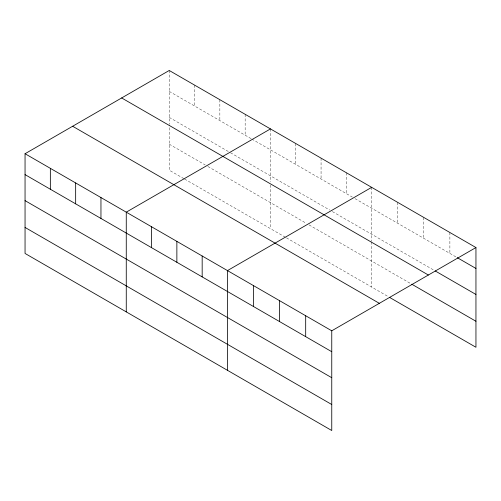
<?xml version="1.0" encoding="UTF-8"?>
<svg xmlns="http://www.w3.org/2000/svg" width="501" height="501" viewBox="0 0 501 501"><rect width="100%" height="100%" fill="white"/><g stroke="black" fill="none" stroke-linecap="round" stroke-linejoin="round"><path stroke-width="0.38" stroke-dasharray="2.5 1.88" d="M169.244 91.382L251.145 138.664M251.815 139.053L352.36 197.1M355.021 198.64L456.568 257.264M169.244 117.391L229.84 152.373M230.504 152.761L329.721 210.038M332.382 211.579L434.505 270.534M169.244 144.188L205.203 164.948M207.865 166.482L306.418 223.383M309.079 224.918L411.108 283.829M183.898 178.657L169.244 170.196L169.244 125.043M184.562 179.039L285.77 237.474M286.44 237.856L388.381 296.711M449.879 232.502L449.879 253.406M423.808 217.453L423.808 238.351M397.738 202.398L397.738 223.302M371.673 187.349L371.673 241.15M371.673 241.914L371.673 287.067M346.366 172.739L346.366 193.643M321.066 158.128L321.066 179.032M295.759 143.524L295.759 164.422M270.459 128.914L270.459 181.951M270.459 185.013L270.459 228.631M245.158 114.303L245.158 135.207M219.851 99.693L219.851 120.597M194.551 85.089L194.551 105.987M169.244 70.478L169.244 124.279"/><path stroke-width="0.75" d="M331.756 377.716L331.756 330.804L25.05 153.732L25.05 253.45L331.756 430.522L331.756 377.716L25.05 200.638M389.722 297.488L475.95 347.268L475.95 247.55L169.244 70.478L25.05 153.732M270.459 128.914L126.265 212.161L126.265 311.885M371.673 187.349L227.473 270.596L227.473 370.314M331.756 330.804L475.95 247.55M457.231 257.646L475.95 268.455M435.175 270.922L475.95 294.463M121.662 97.952L428.368 275.024M411.778 284.211L475.95 321.26M72.632 126.258L379.338 303.33M25.05 174.63L331.756 351.708M25.05 227.441L331.756 404.514M305.685 315.749L305.685 336.653M279.614 300.7L279.614 321.604M253.544 285.651L253.544 306.549M202.172 255.992L202.172 276.89M176.866 241.382L176.866 262.286M151.565 226.771L151.565 247.676M100.958 197.557L100.958 218.455M75.657 182.946L75.657 203.851M50.351 168.336L50.351 189.24"/></g></svg>
